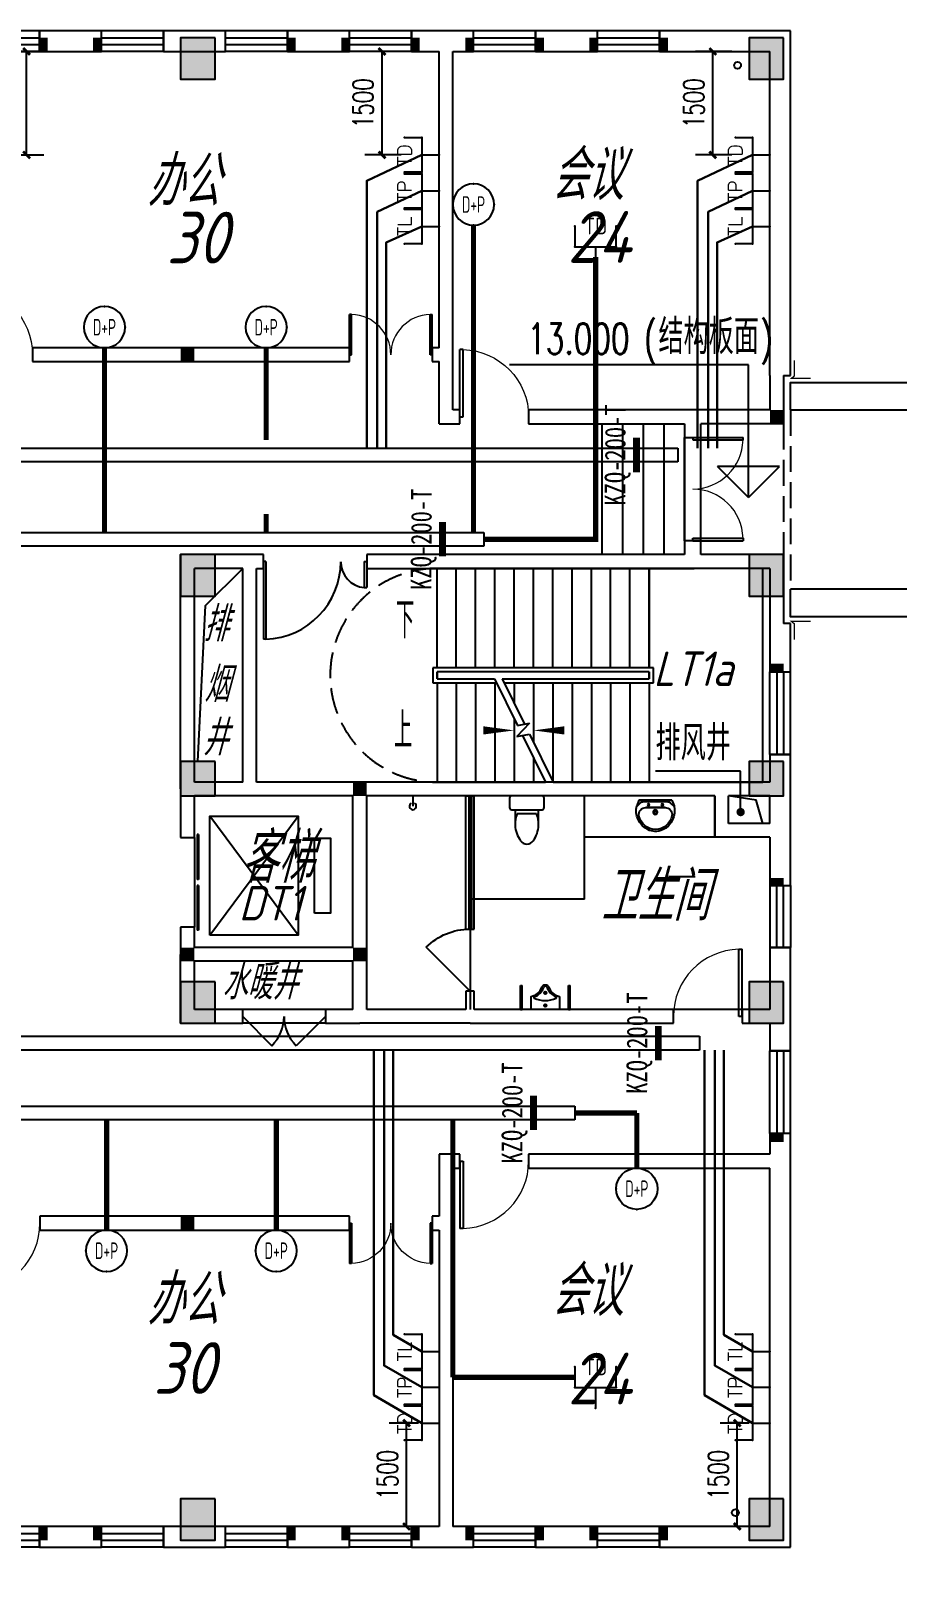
# Model space of a CAD drawing. Extents: x 1398449 to 2142961, y 256969 to 1032940.
# Drawn here: x 1615867 to 1628439, y 438842 to 461205 of the extents above; entities that cross this region are included whole.
import ezdxf
from ezdxf.enums import TextEntityAlignment as Align

# ---------------------------------------------------------------- set-up
doc = ezdxf.new("R2010")
doc.units = 0
doc.header["$LTSCALE"] = 1500
doc.header["$PDSIZE"] = 50
doc.linetypes.add('__DASH', pattern=[0.35, 0.25, -0.1])
doc.linetypes.add('DASH', pattern=[0.35, 0.25, -0.1])
for name, color, linetype in [('1-建筑底图', 8, 'Continuous'), ('CABLETRAY_PDS', 6, 'Continuous'), ('EQUIP-通讯', 3, 'Continuous'), ('TEL_DIM', 3, 'Continuous'), ('WIRE-综合布线', 5, 'Continuous'), ('光纤点位', 3, 'Continuous'), ('内网桥架', 1, 'Continuous'), ('抗震支吊架', 2, 'Continuous'), ('构造柱', 6, 'Continuous'), ('水', 5, 'Continuous'), ('洁具', 7, 'Continuous'), ('红机电话', 3, 'Continuous'), ('结构柱子', 253, 'Continuous'), ('蓝机电话', 3, 'Continuous')]:
    doc.layers.add(name, color=color, linetype=linetype)
doc.layers.add('内网线路', color=1, linetype='Continuous', lineweight=30)
doc.styles.add('_TCH_DIM', font='SIMPLEX', dxfattribs={"bigfont": 'GBCBIG'})
doc.styles.add('_TCH_DIM_T3', font='SIMPLEX', dxfattribs={"width": 0.705882, "bigfont": 'GBCBIG'})
doc.styles.add('_TEL_ATTDEF', font='GBENOR', dxfattribs={"width": 0.8, "height": 3, "bigfont": 'GBCBIG'})
doc.styles.add('_TEL_DIM', font='SIMPLEX', dxfattribs={"width": 0.8, "height": 3.5, "bigfont": 'HZTXT'})
doc.styles.add('A_DIM', font='simplex.shx', dxfattribs={"width": 0.7, "bigfont": 'gbcbig.shx'})
doc.styles.add('kzcad', font='', dxfattribs={"width": 0.8})
doc.styles.get("Standard").update_dxf_attribs({"font": 'gbeitc.shx', "bigfont": 'gbcbig.shx'})
doc.styles.get('kzcad').set_extended_font_data('SimSun')
doc.linetypes.add('JIEDI', pattern='A,1.25,-0.25,0.25,-0.25,0.625,["/",Standard,S=0.6,R=0,X=0,Y=-0.3],0.625,-0.25,0.25,-0.25', length=4)
doc.dimstyles.new('_TCH_ARCH&&100', dxfattribs={"dimtxt": 297.5, "dimasz": 100, "dimexe": 250, "dimexo": 300, "dimgap": 126.25, "dimtad": 1, "dimdec": 0, "dimzin": 0, "dimdsep": 46, "dimtxsty": '_TCH_DIM_T3', "dimblk": 'ARCHTICK', "dimcen": 0.09, "dimclrt": 7, "dimazin": 2, "dimtfac": 1, "dimtdec": 0, "dimtix": 1, "dimtmove": 2, "dimatfit": 3, "dimfxl": 1, "dimtolj": 1, "dimtzin": 0, "dimarcsym": 0})

# ---------------------------------------------------------------- blocks, each defined once
blk = doc.blocks.new('fgtrgtrghtrh')
at = {"layer": '构造柱', "color": 0}
for points in [[(-325089, 1236625), (-325089, 1236425), (-325209, 1236625), (-325209, 1236425)], [(-324309, 1236625), (-324309, 1236425), (-324429, 1236625), (-324429, 1236425)], [(-321489, 1236625), (-321489, 1236425), (-321609, 1236625), (-321609, 1236425)], [(-320709, 1236625), (-320709, 1236425), (-320829, 1236625), (-320829, 1236425)], [(-319689, 1236625), (-319689, 1236425), (-319809, 1236625), (-319809, 1236425)], [(-318909, 1236625), (-318909, 1236425), (-319029, 1236625), (-319029, 1236425)], [(-317889, 1236625), (-317889, 1236425), (-318009, 1236625), (-318009, 1236425)], [(-317109, 1236625), (-317109, 1236425), (-317229, 1236625), (-317229, 1236425)], [(-316089, 1236625), (-316089, 1236425), (-316209, 1236625), (-316209, 1236425)], [(-323159, 1232125), (-323159, 1231925), (-322959, 1232125), (-322959, 1231925)], [(-314409, 1231225), (-314409, 1231025), (-314609, 1231225), (-314609, 1231025)], [(-314409, 1227425), (-314609, 1227425), (-314409, 1227545), (-314609, 1227545)], [(-320659, 1225825), (-320659, 1225625), (-320459, 1225825), (-320459, 1225625)], [(-314409, 1224312), (-314609, 1224312), (-314409, 1224432), (-314609, 1224432)], [(-323159, 1223425), (-323159, 1223225), (-322959, 1223425), (-322959, 1223225)], [(-320659, 1223425), (-320659, 1223225), (-320459, 1223425), (-320459, 1223225)], [(-314409, 1220605), (-314609, 1220605), (-314409, 1220725), (-314609, 1220725)], [(-323159, 1219525), (-323159, 1219325), (-322959, 1219525), (-322959, 1219325)], [(-325089, 1215025), (-325089, 1214825), (-325209, 1215025), (-325209, 1214825)], [(-324309, 1215025), (-324309, 1214825), (-324429, 1215025), (-324429, 1214825)], [(-321489, 1215025), (-321489, 1214825), (-321609, 1215025), (-321609, 1214825)], [(-320709, 1215025), (-320709, 1214825), (-320829, 1215025), (-320829, 1214825)], [(-319689, 1215025), (-319689, 1214825), (-319809, 1215025), (-319809, 1214825)], [(-318909, 1215025), (-318909, 1214825), (-319029, 1215025), (-319029, 1214825)], [(-317889, 1215025), (-317889, 1214825), (-318009, 1215025), (-318009, 1214825)], [(-317109, 1215025), (-317109, 1214825), (-317229, 1215025), (-317229, 1214825)], [(-316089, 1215025), (-316089, 1214825), (-316209, 1215025), (-316209, 1214825)]]:
    blk.add_solid(points, dxfattribs=at)
blk = doc.blocks.new('A$C737A27E0')
at = {"layer": '结构柱子'}
h = blk.add_hatch(color=6, dxfattribs=at)
h.dxf.hatch_style = 1
h.paths.add_polyline_path([(68150, 21200), (68150, 21800), (67650, 21800), (67650, 21200)])
h = blk.add_hatch(color=6, dxfattribs=at)
h.dxf.hatch_style = 1
h.paths.add_polyline_path([(76400, 21800), (75900, 21800), (75900, 21200), (76400, 21200)])
h = blk.add_hatch(color=6, dxfattribs=at)
h.dxf.hatch_style = 1
h.paths.add_polyline_path([(68150, 14300), (67650, 14300), (67650, 13700), (68150, 13700)])
h = blk.add_hatch(color=6, dxfattribs=at)
h.dxf.hatch_style = 1
h.paths.add_polyline_path([(75900, 13700), (76400, 13700), (76400, 14300), (75900, 14300)])
h = blk.add_hatch(color=6, dxfattribs=at)
h.dxf.hatch_style = 1
h.paths.add_polyline_path([(68150, 11300), (67650, 11300), (67650, 10800), (68150, 10800)])
h = blk.add_hatch(color=6, dxfattribs=at)
h.dxf.hatch_style = 1
h.paths.add_polyline_path([(76400, 11300), (75900, 11300), (75900, 10800), (76400, 10800)])
h = blk.add_hatch(color=6, dxfattribs=at)
h.dxf.hatch_style = 1
h.paths.add_polyline_path([(68150, 8100), (67650, 8100), (67650, 7500), (68150, 7500)])
h = blk.add_hatch(color=6, dxfattribs=at)
h.dxf.hatch_style = 1
h.paths.add_polyline_path([(76400, 7500), (76400, 8100), (75900, 8100), (75900, 7500)])
h = blk.add_hatch(color=6, dxfattribs=at)
h.dxf.hatch_style = 1
h.paths.add_polyline_path([(68150, 0), (68150, 600), (67650, 600), (67650, 0)])
h = blk.add_hatch(color=6, dxfattribs=at)
h.dxf.hatch_style = 1
h.paths.add_polyline_path([(76400, 0), (76400, 600), (75900, 600), (75900, 0)])
at = {"layer": '结构柱子', "color": 6}
for points in [[(68150, 21800), (67650, 21800), (67650, 21200), (68150, 21200)], [(76400, 21800), (75900, 21800), (75900, 21200), (76400, 21200)], [(68150, 14300), (67650, 14300), (67650, 13700), (68150, 13700)], [(76400, 14300), (75900, 14300), (75900, 13700), (76400, 13700)], [(68150, 11300), (67650, 11300), (67650, 10800), (68150, 10800)], [(76400, 11300), (75900, 11300), (75900, 10800), (76400, 10800)], [(68150, 8100), (67650, 8100), (67650, 7500), (68150, 7500)], [(76400, 8100), (75900, 8100), (75900, 7500), (76400, 7500)], [(68150, 600), (67650, 600), (67650, 0), (68150, 0)], [(76400, 600), (75900, 600), (75900, 0), (76400, 0)]]:
    blk.add_lwpolyline(points, close=True, dxfattribs=at)
blk = doc.blocks.new('shui1')
at = {"layer": '水'}
for centre in [(557073, 185838), (557042, 164838)]:
    blk.add_circle(centre, 50, dxfattribs=at)
blk = doc.blocks.new('JB-LinYuTou')
blk.add_line((0, 0), (0, -150))
blk.add_arc((0, -150), 50, 120, 60)
blk = doc.blocks.new('_E6')
for p, q in [((240, 0), (-240, 0)), ((-237, 0), (239, 0)), ((240, 0), (270, -79)), ((-213, -36), (-271, -91)), ((-240, 0), (-270, -79)), ((-179, -23), (181, -23)), ((141, -105), (-141, -105)), ((-141, -105), (141, -105)), ((217, -37), (274, -95))]:
    blk.add_line(p, q)
for centre, radius in [((-99, -65), 16.3), ((2, -172), 31.6), ((2, -172), 23), ((101, -65), 16.3)]:
    blk.add_circle(centre, radius)
for centre, radius, start, end in [((28, -152), 307, 166.1751, 244.7296), ((-141, -205), 100, 90, 190.5602), ((0, -179), 243, 190.5602, 349.4398), ((-179, -73), 50, 90, 133.181), ((-28, -152), 307, 297.0639, 13.8249), ((141, -205), 100, 349.4398, 90), ((181, -73), 50, 44.5607, 90), ((0, -201), 250, 245.8071, 296.4628), ((28, -152), 307, 266.589, 266.5936)]:
    blk.add_arc(centre, radius, start, end)
at = {"width": 0.8, "flags": 9}
for tag in ['XSIZE', 'YSIZE']:
    blk.add_attdef(tag, (0, 0), '', height=0.5, dxfattribs=at)
blk = doc.blocks.new('$DorLib2D$00000001')
for p, q in [((0.45, 0.975), (0.5, 0.975)), ((0.45, 0), (0.45, 0.975)), ((0.5, 0), (0.5, 0.975)), ((0.5, 0), (0.45, 0))]:
    blk.add_line(p, q)
at = {"lineweight": 13}
blk.add_arc((0.475, 0), 0.975, 91.4693, 180, dxfattribs=at)
blk = doc.blocks.new('$DorLib2D$00000225')
at = {"color": 0}
for p, q in [((0.475, -0.001), (0.475, 0.752)), ((0.475, 0.752), (0.5, 0.752)), ((0.5, -0.001), (0.5, 0.752)), ((-0.5, 0), (-0.5, 0.252)), ((-0.475, 0.252), (-0.5, 0.252)), ((-0.475, 0), (-0.475, 0.252)), ((-0.475, 0), (-0.5, 0)), ((0.475, -0.001), (0.5, -0.001))]:
    blk.add_line(p, q, dxfattribs=at)
for centre, radius, start, end in [((0.505, -0.002), 0.755, 92.2493, 179.7238), ((-0.501, 0.003), 0.251, 359.7899, 84.0974)]:
    blk.add_arc(centre, radius, start, end, dxfattribs=at)
blk = doc.blocks.new('$DorLib2D$00000002')
for p, q in [((-0.5, 0), (-0.5, 0.4875)), ((-0.475, 0.4875), (-0.5, 0.4875)), ((-0.475, 0), (-0.475, 0.4875)), ((0.475, 0), (0.475, 0.4875)), ((0.475, 0.4875), (0.5, 0.4875)), ((0.5, 0), (0.5, 0.4875)), ((-0.5, 0), (-0.475, 0)), ((0.5, 0), (0.475, 0))]:
    blk.add_line(p, q)
at = {"lineweight": 13}
for centre, start, end in [((-0.4875, 0), 0, 88.53072), ((0.4875, 0), 91.46928, 180)]:
    blk.add_arc(centre, 0.4875, start, end, dxfattribs=at)
blk = doc.blocks.new('$plan$00002826')
at = {"layer": '洁具', "color": 7}
blk.add_line((-260, -140), (-260, 140), dxfattribs=at)
at = {"layer": '洁具'}
blk.add_line((-200, 170), (-200, -170), dxfattribs=at)
blk.add_lwpolyline([(-650, 92, 0.537872), (-650, -92, 0.149947), (-430, -170), (-200, -170), (-200, -220, 0.414214), (-170, -250), (-30, -250, 0.414214), (0, -220), (0, 220, 0.414214), (-30, 250), (-170, 250, 0.414214), (-200, 220), (-200, 170), (-430, 170, 0.149947)], format="xyb", close=True, dxfattribs=at)
at = {"layer": '洁具', "color": 7}
for centre, start, end in [((-413, -227), 67.4505, 91.4725), ((-413, 227), 268.6339, 292.5495)]:
    blk.add_arc(centre, 398, start, end, dxfattribs=at)
blk = doc.blocks.new('$TCHSYS$WIN2D')
for p, q in [((-0.5, 0.5), (0.5, 0.5)), ((-0.5, 0.5), (-0.5, -0.5)), ((0.5, 0.5), (0.5, -0.5)), ((0.5, 0.167), (-0.5, 0.167)), ((0.5, -0.167), (-0.5, -0.167)), ((-0.5, -0.5), (0.5, -0.5))]:
    blk.add_line(p, q)
blk = doc.blocks.new('$DorLib2D$00000116')
at = {"color": 0}
for p, q in [((-0.5, 0), (-0.146, 0.354)), ((0.5, 0), (0.146, 0.354))]:
    blk.add_line(p, q, dxfattribs=at)
for centre, start, end in [((-0.5, 0), 0, 45), ((0.5, 0), 135, 180)]:
    blk.add_arc(centre, 0.5, start, end, dxfattribs=at)
blk = doc.blocks.new('$DORLIB2D$00000127')
at = {"color": 0}
for points in [[(-0.533, 0.795), (-0.533, 0.69)], [(-0.033, 0.795), (-0.533, 0.795)], [(-0.033, 0.69), (-0.533, 0.69)], [(-0.033, 0.795), (-0.033, 0.69)], [(0.533, 0.795), (0.033, 0.795)], [(0.033, 0.795), (0.033, 0.69)], [(0.533, 0.69), (0.033, 0.69)], [(0.533, 0.795), (0.533, 0.69)], [(0.5, 0.5), (-0.5, 0.5)]]:
    blk.add_lwpolyline(points, dxfattribs=at)
blk = doc.blocks.new('$lvtry$00000222')
at = {"color": 0, "elevation": 0}
blk.add_lwpolyline([(-205, -191), (-205, 0), (205, 0), (205, -191, 0.268068), (51, -323, -0.317765), (0, -360, -0.317765), (-51, -323, 0.268068)], format="xyb", close=True, dxfattribs=at)
at = {"color": 0}
for centre in [(0, -60, 0), (0, -242, 0)]:
    blk.add_circle(centre, 20, dxfattribs=at)
for centre, radius, start, end in [((-152, -175, 0), 10, 114.1084, 248.1394), ((5, -526, 0), 395, 66.6675, 114.1084), ((-243, -401, 0), 233, 19.2639, 68.1394), ((243, -401, 0), 233, 110.4941, 160.7361), ((158, -173, 0), 10, 290.4941, 66.6675), ((0, -316, 0), 24, 199.2639, 269.4998), ((0, -316, 0), 24, 270.5002, 340.7361)]:
    blk.add_arc(centre, radius, start, end, dxfattribs=at)
for p in [(0, -60, 0), (0, -242, 0)]:
    blk.add_point(p, dxfattribs=at)
blk = doc.blocks.new('$DorLib2D$00000114')
at = {"color": 0}
blk.add_line((0.5, 0), (-0.207, 0.707), dxfattribs=at)
blk.add_arc((0.5, 0), 1, 135, 180, dxfattribs=at)
blk = doc.blocks.new('1-四层建筑底图')
at = {"layer": '1-建筑底图'}
for p, q in [((99800, 38600), (98900, 38600)), ((98900, 38600), (98900, 38300)), ((99800, 38300), (99800, 38600)), ((101600, 38600), (100700, 38600)), ((100700, 38600), (100700, 38300)), ((101600, 38300), (101600, 38600)), ((103400, 38600), (102500, 38600)), ((102500, 38600), (102500, 38300)), ((103400, 38300), (103400, 38600)), ((104800, 38600), (104300, 38600)), ((104300, 38600), (104300, 38300)), ((105200, 38600), (104800, 38600)), ((105200, 38300), (105200, 38600)), ((107000, 38600), (106100, 38600)), ((106100, 38600), (106100, 38300)), ((107000, 38300), (107000, 38600)), ((109800, 38600), (107900, 38600)), ((107900, 38600), (107900, 38300)), ((109800, 33600), (109800, 38600)), ((98900, 38300), (99800, 38300)), ((100700, 38300), (101600, 38300)), ((102500, 38300), (103400, 38300)), ((104300, 38300), (104700, 38300)), ((104700, 34000), (104700, 38300)), ((104900, 38300), (105200, 38300)), ((104900, 33900), (104900, 38300)), ((106100, 38300), (107000, 38300)), ((107900, 38300), (109500, 38300)), ((109500, 33600), (109500, 38300)), ((103400, 34000), (98800, 34000)), ((98800, 34000), (98800, 33800)), ((103400, 33800), (103400, 34000)), ((104700, 34000), (104600, 34000)), ((104600, 34000), (104600, 33800)), ((98800, 33800), (103400, 33800)), ((104600, 33800), (104700, 33800)), ((104700, 32900), (104700, 33800)), ((104900, 33100), (104900, 33900)), ((109190.7, 33751.8), (105723.2, 33751.8)), ((109190.7, 31828.3), (109190.7, 33751.8)), ((109500, 33600), (109500, 33100)), ((109700, 33600), (109700, 32900)), ((109700, 33600), (109800, 33600)), ((105000, 33100), (104900, 33100)), ((105000, 32900), (105000, 33100)), ((108400, 33100), (106000, 33100)), ((106000, 33100), (106000, 32900)), ((109500, 33100), (108400, 33100)), ((104700, 32900), (105000, 32900)), ((106000, 32900), (108260, 32900)), ((107060, 32900), (107060, 31000)), ((107360, 32900), (107360, 31000)), ((107660, 32900), (107660, 31000)), ((107960, 32900), (107960, 31000)), ((108260, 32900), (108260, 31000)), ((108260, 32900), (108260, 32701.1)), ((108500, 32701.1), (108500, 32900)), ((109700, 32900), (108500, 32900)), ((108260, 32701.1), (108500, 32701.1)), ((108260, 31201.1), (108260, 32701.1)), ((108500, 31201.1), (108500, 32701.1)), ((109190.7, 31828.3), (108740.7, 32278.3)), ((109640.7, 32278.3), (108740.7, 32278.3)), ((109190.7, 31828.3), (109640.7, 32278.3)), ((108500, 31201.1), (108260, 31201.1)), ((108260, 31201.1), (108260, 31000)), ((108500, 31000), (108500, 31201.1)), ((101950, 31000), (100950, 31000)), ((100950, 27600), (100950, 31000)), ((102150, 31000), (101950, 31000)), ((102150, 30800), (102150, 31000)), ((108260, 31000), (103650, 31000)), ((103650, 31000), (103650, 30800)), ((109700, 31000), (108500, 31000)), ((109700, 31000), (109700, 30000)), ((101850, 30800), (101150, 30800)), ((101150, 27700), (101150, 30800)), ((101850, 27700), (101850, 30800)), ((102050, 30800), (102150, 30800)), ((102050, 27700), (102050, 30800)), ((103650, 30800), (108400, 30800)), ((107750, 30800), (104670, 30800)), ((104670, 29360), (104670, 30800)), ((104950, 29360), (104950, 30800)), ((105230, 29360), (105230, 30800)), ((105510, 29360), (105510, 30800)), ((105790, 29360), (105790, 30800)), ((106070, 29360), (106070, 30800)), ((106350, 29360), (106350, 30800)), ((106630, 29360), (106630, 30800)), ((106910, 29360), (106910, 30800)), ((107190, 29360), (107190, 30800)), ((107470, 29360), (107470, 30800)), ((107750, 29360), (107750, 30800)), ((109400, 30800), (107750, 30800)), ((107750, 30800), (107750, 29360)), ((109500, 30800), (108400, 30800)), ((109400, 27700), (109400, 30800)), ((109500, 30800), (109500, 30000)), ((109500, 30000), (109500, 29300)), ((109800, 30000), (109700, 30000)), ((109800, 29300), (109800, 30000)), ((104610, 29360), (104610, 29140)), ((107810, 29360), (104610, 29360)), ((107750, 29300), (104670, 29300)), ((104670, 29300), (104670, 29200)), ((107750, 29300), (104670, 29300)), ((104670, 29200), (104670, 29300)), ((107750, 29200), (107750, 29300)), ((107750, 29300), (107750, 29200)), ((107810, 29140), (107810, 29360)), ((109500, 29300), (109800, 29300)), ((104610, 29140), (105534.8, 29140)), ((104670, 29200), (105505.3, 29200)), ((104670, 29200), (105505.3, 29200)), ((104670, 29140), (104670, 27700)), ((104950, 29140), (104950, 27700)), ((105230, 29140), (105230, 27700)), ((105505.3, 29200), (105839.6, 28520.6)), ((105510, 29140), (105510, 27700)), ((105616.8, 29200), (107750, 29200)), ((105616.8, 29200), (105941.1, 28540.7)), ((105616.8, 29200), (107750, 29200)), ((105646.3, 29140), (107810, 29140)), ((105790, 29140), (105790, 28847.9)), ((106070, 29140), (106070, 28278.7)), ((106350, 29140), (106350, 27709.5)), ((106630, 29140), (106630, 27700)), ((106910, 29140), (106910, 27700)), ((107190, 29140), (107190, 27700)), ((107470, 29140), (107470, 27700)), ((107750, 29140), (107750, 27700)), ((107750, 29140), (107750, 27700)), ((105790, 28621.3), (105790, 27700)), ((106014.6, 28555.2), (105828.4, 28361.1)), ((105839.6, 28520.6), (106014.6, 28555.2)), ((105828.4, 28361.1), (106011.6, 28397.3)), ((105910.1, 28377.2), (106243.2, 27700)), ((106011.6, 28397.3), (106354.7, 27700)), ((106070, 28052.1), (106070, 27700)), ((109800, 28100), (109500, 28100)), ((109500, 28100), (109500, 27700)), ((109800, 27600), (109800, 28100)), ((109075.9, 27856.2), (107840.8, 27856.2)), ((109075.9, 27265), (109075.9, 27856.2)), ((100950, 27600), (100950, 26894.4)), ((101850, 27700), (101150, 27700)), ((103550, 27700), (102050, 27700)), ((105150, 27700), (103550, 27700)), ((104670, 27700), (106243.2, 27700)), ((108800, 27700), (105150, 27700)), ((106354.7, 27700), (107750, 27700)), ((107750, 27700), (109400, 27700)), ((109500, 27700), (108800, 27700)), ((109800, 27000), (109800, 27600)), ((101950, 27500), (101150, 27500)), ((101150, 26894.4), (101150, 27500)), ((103450, 27500), (101950, 27500)), ((103450, 25300), (103450, 27500)), ((103650, 25200), (103650, 27500)), ((105090, 27500), (103650, 27500)), ((105210, 27500), (105090, 27500)), ((105150, 27500), (105150, 24400)), ((108700, 27500), (105210, 27500)), ((106810, 26000), (106810, 27500)), ((108700, 26900), (108700, 27500)), ((108900, 27100), (108900, 27500)), ((109500, 27500), (108900, 27500)), ((109500, 27100), (109500, 27500)), ((102655, 25478.4), (101375, 27204.8)), ((101375, 25478.4), (102655, 27204.8)), ((109500, 27100), (108900, 27100)), ((100950, 26894.4), (101150, 26894.4)), ((109500, 26900), (108700, 26900)), ((109500, 26900), (109500, 26200)), ((109800, 26200), (109800, 27000)), ((108414.5, 26327.8), (108030.1, 26327.8)), ((109500, 26200), (109800, 26200)), ((106810, 26000), (105150, 26000)), ((101150, 25594.4), (100950, 25594.4)), ((100950, 25594.4), (100950, 25200)), ((101150, 25300), (101150, 25594.4)), ((103450, 25300), (101150, 25300)), ((109800, 25300), (109500, 25300)), ((109500, 25300), (109500, 24400)), ((109800, 24300), (109800, 25300)), ((100950, 24200), (100950, 25200)), ((101150, 24400), (101150, 25100)), ((103450, 25100), (101150, 25100)), ((103450, 24400), (103450, 25100)), ((103650, 24400), (103650, 25200)), ((105210, 24668.1), (105090, 24668.1)), ((105090, 24668.1), (105090, 24400)), ((105210, 24400), (105210, 24668.1)), ((105879.4, 24400), (105879.4, 24750)), ((105879.4, 24750), (105904.4, 24750)), ((105904.4, 24400), (105904.4, 24750)), ((106579.4, 24400), (106579.4, 24750)), ((106579.4, 24750), (106604.4, 24750)), ((106604.4, 24400), (106604.4, 24750)), ((101850, 24400), (101150, 24400)), ((103050, 24400), (101850, 24400)), ((101850, 24200), (101850, 24400)), ((103450, 24400), (103050, 24400)), ((103050, 24400), (103050, 24200)), ((105090, 24400), (103650, 24400)), ((108100, 24400), (105210, 24400)), ((105879.4, 24400), (105904.4, 24400)), ((106579.4, 24400), (106604.4, 24400)), ((108100, 24200), (108100, 24400)), ((109100, 24400), (108100, 24400)), ((109500, 24400), (109100, 24400)), ((109100, 24400), (109100, 24200)), ((100950, 24200), (101850, 24200)), ((103050, 24200), (101850, 24200)), ((103050, 24200), (103550, 24200)), ((105150, 24200), (103550, 24200)), ((105150, 24200), (108100, 24200)), ((109100, 24200), (109500, 24200)), ((109500, 24200), (109500, 23800)), ((109800, 23800), (109800, 24300)), ((109500, 23800), (109800, 23800)), ((109800, 22600), (109500, 22600)), ((109500, 22600), (109500, 22300)), ((109800, 22200), (109800, 22600)), ((105000, 22300), (104700, 22300)), ((104700, 22300), (104700, 21400)), ((105000, 22100), (105000, 22300)), ((109500, 22300), (106000, 22300)), ((106000, 22300), (106000, 22100)), ((109800, 16600), (109800, 22200)), ((104900, 22100), (105000, 22100)), ((104900, 22100), (104900, 21300)), ((106000, 22100), (109500, 22100)), ((109500, 16900), (109500, 22100)), ((103400, 21400), (98907.9, 21400)), ((98907.9, 21400), (98907.9, 21200)), ((103400, 21200), (103400, 21400)), ((104700, 21400), (104600, 21400)), ((104600, 21400), (104600, 21200)), ((104900, 21300), (104900, 16900)), ((98907.9, 21200), (103400, 21200)), ((104600, 21200), (104700, 21200)), ((104700, 21200), (104700, 16900)), ((99800, 16900), (98900, 16900)), ((98900, 16900), (98900, 16600)), ((99800, 16600), (99800, 16900)), ((101600, 16900), (100700, 16900)), ((100700, 16900), (100700, 16600)), ((101600, 16600), (101600, 16900)), ((103400, 16900), (102500, 16900)), ((102500, 16900), (102500, 16600)), ((103400, 16600), (103400, 16900)), ((104700, 16900), (104300, 16900)), ((104300, 16900), (104300, 16600)), ((105200, 16900), (104900, 16900)), ((105200, 16600), (105200, 16900)), ((107000, 16900), (106100, 16900)), ((106100, 16900), (106100, 16600)), ((107000, 16600), (107000, 16900)), ((109500, 16900), (107900, 16900)), ((107900, 16900), (107900, 16600)), ((98900, 16600), (99800, 16600)), ((100700, 16600), (101600, 16600)), ((102500, 16600), (103400, 16600)), ((104300, 16600), (104800, 16600)), ((104800, 16600), (105200, 16600)), ((106100, 16600), (107000, 16600)), ((107900, 16600), (109800, 16600))]:
    blk.add_line(p, q, dxfattribs=at)
at = {"layer": '1-建筑底图', "linetype": '__DASH'}
for p, q in [((109800, 33100), (109800, 30500)), ((109700, 32900), (109700, 31000))]:
    blk.add_line(p, q, dxfattribs=at)
at = {"layer": '1-建筑底图'}
for points in [[(109800, 33100), (118000, 33100), (118000, 38200), (132800, 38200)], [(109800, 33100), (109800, 33500), (118000, 33500)], [(109800, 33100), (109800, 33100), (118000, 33100)], [(101200, 28000), (101311.2, 30264.2), (101850, 30800)], [(117500, 30100), (109800, 30100), (109800, 30500)], [(140700, 30100), (140700, 2300), (118000, 2300), (118000, 10100), (117500, 10100), (117500, 12750), (118000, 12750), (118000, 27753.2), (117500, 27753.2), (117500, 30500), (109800, 30500), (109800, 30500)], [(108700, 27500), (108700, 26900), (106810, 26900), (106810, 27500)], [(109400, 27100), (109303.8, 27439.8), (108900, 27500)]]:
    blk.add_lwpolyline(points, dxfattribs=at)
at = {"layer": '1-建筑底图', "const_width": 20}
for points in [[(109856.1, 33821.1), (109856.1, 33594.1), (109812.8, 33556.6), (109856.1, 33556.7), (110092.1, 33556.7)], [(109856.1, 29768), (109856.1, 29994.9), (109812.8, 30032.5), (109856.1, 30032.4), (110092.1, 30032.4)]]:
    blk.add_lwpolyline(points, dxfattribs=at)
at = {"layer": '1-建筑底图'}
for points in [[(104530, 30050, 0, 0, 0), (108575, 30050, 0, 0, 0), (108575, 28450, 0, 0, 0), (106070, 28450, 0, 120, 0), (106520, 28450, 0, 0, 0)], [(104530, 28450, 0, 0, 0), (105790, 28450, 0, 120, 0), (105340, 28450, 0, 0, 0)]]:
    blk.add_lwpolyline(points, format="xyseb", dxfattribs=at)
at = {"layer": '1-建筑底图', "const_width": 60}
blk.add_lwpolyline([(109075.9, 27235, 1), (109075.9, 27295, 1)], format="xyb", close=True, dxfattribs=at)
at = {"layer": '1-建筑底图'}
for points in [[(101375, 25478.4), (101375, 27204.8), (102655, 27204.8), (102655, 25478.4)], [(102890, 25798.4), (102890, 26884.8), (103125, 26884.8), (103125, 25798.4)]]:
    blk.add_lwpolyline(points, close=True, dxfattribs=at)
at = {"layer": '1-建筑底图', "color": 9, "linetype": 'DASH'}
blk.add_arc((104670, 29250), 1550, 90, 270, dxfattribs=at)
at = {"layer": '1-建筑底图'}
for name, p in [('fgtrgtrghtrh', (424109.4, -1198125)), ('A$C737A27E0', (33300, 16700)), ('shui1', (-448041.7, -147737.7)), ('JB-LinYuTou', (104320, 27500))]:
    blk.add_blockref(name, p, dxfattribs=at)
for name, p, xscale, yscale, zscale, rotation in [('$TCHSYS$WIN2D', (98450, 38450), 900, 300, 900, 180), ('$TCHSYS$WIN2D', (100250, 38450), 900, 300, 900, 180), ('$TCHSYS$WIN2D', (102050, 38450), 900, 300, 900, 180), ('$TCHSYS$WIN2D', (103850, 38450), 900, 300, 900, 180), ('$TCHSYS$WIN2D', (105650, 38450), 900, 300, 900, 180), ('$TCHSYS$WIN2D', (107450, 38450), 900, 300, 900, 180), ('$DorLib2D$00000001', (98300, 33900), 1000, -1000, 1000, 180), ('$DorLib2D$00000002', (104000, 33900), -1200, -1200, -1200, 180), ('$DorLib2D$00000001', (105500, 33000), 1000, -1000, 1000, 180), ('$DorLib2D$00000002', (108380, 31951.1), -1500, -1500, -1500, 90), ('$DorLib2D$00000225', (102900, 30900), 1500, 1500, 200, 180), ('$TCHSYS$WIN2D', (109650, 28700), 1200, 300, 1200, 90), ('$TCHSYS$WIN2D', (105150, 26534), 1931.930024386034, 120, 1931.930024386034, 90), ('$DORLIB2D$00000127', (101050, 26244.4), 1300, -200, 200, 90), ('$TCHSYS$WIN2D', (109650, 25750), -900, 300, -900, 90), ('$DorLib2D$00000114', (105150, 25118.1), -900, 900, -900, 90), ('$DorLib2D$00000001', (108600, 24300), -1000, -1000, -1000, 180.0000000000007), ('$DorLib2D$00000116', (102450, 24300), 1200, 1200, 200, 180.0000000000027), ('$TCHSYS$WIN2D', (109650, 23200), 1200, -300, 1200, 90), ('$DorLib2D$00000001', (105500, 22200), 1000, 1000, 1000, 180), ('$DorLib2D$00000001', (98407.9, 21300), 1000, 1000, 1000, 180), ('$DorLib2D$00000002', (104000, 21300), -1200, 1200, -1200, 180)]:
    blk.add_blockref(name, p, dxfattribs=dict(at, xscale=xscale, yscale=yscale, zscale=zscale, rotation=rotation))
for name, p, rotation in [('$plan$00002826', (105974.2, 27500), 90), ('$lvtry$00000222', (106241.9, 24400, 0), 179.999999999212)]:
    blk.add_blockref(name, p, dxfattribs=dict(at, rotation=rotation))
at = {"layer": '1-建筑底图', "xscale": -1}
blk.add_blockref('_E6', (107839.8, 27435.6), dxfattribs=at)
at = {"layer": '1-建筑底图', "xscale": -900, "yscale": -300, "zscale": -900}
for p in [(98450, 16750), (100250, 16750), (102050, 16750), (103850, 16750), (105650, 16750), (107450, 16750)]:
    blk.add_blockref('$TCHSYS$WIN2D', p, dxfattribs=at)
at = {"layer": '1-建筑底图'}
for s, height, p in [('会议', 723.4, (106326.1, 36148.8)), ('办公', 723.4, (100462.2, 36059.7)), ('30', 750, (100744, 35224.9)), ('24', 750, (106563.4, 35233.3)), ('排', 506.4, (101273.5, 29740.9)), ('LT1a', 500, (107808.5, 29094.8)), ('烟', 506.4, (101289.4, 28864.2)), ('井', 506.4, (101265.5, 28090.6)), ('客梯', 723.4, (101824, 26241.5)), ('卫生间', 723.4, (107047, 25690.9)), ('DT1', 500, (101792.6, 25692.9)), ('水暖井', 506.38, (101547.4, 24548.2)), ('办公', 723.4, (100462.2, 19831.4)), ('会议', 723.4, (106326.1, 19958.8)), ('会议', 723.4, (106326.1, 19958.8)), ('30', 750, (100553.6, 18824.3)), ('24', 750, (106567.5, 18670.1))]:
    blk.add_text(s, height=height, dxfattribs=at).set_placement(p)
at = {"layer": '1-建筑底图', "color": 7}
for s, height, style, width, p in [('(', 446.2, '_TCH_DIM', 0.705882, (107673.2, 33909.3)), (')', 446.2, '_TCH_DIM', 0.705882, (109357.7, 33909.3)), ('13.000', 446.25, '_TCH_DIM', 0.705882, (105978.2, 33909.3)), ('下', 525, 'A_DIM', 0.7, (104074.4, 29787.5)), ('上', 525, 'A_DIM', 0.7, (104045.5, 28187.5))]:
    blk.add_text(s, height=height, dxfattribs=dict(at, style=style, width=width)).set_placement(p)
at = {"layer": '1-建筑底图', "color": 7, "style": '_TCH_DIM'}
for s, p in [('结构板面', (107883.2, 33909.3)), ('排风井', (107840.8, 28013.7))]:
    blk.add_text(s, height=506.38, dxfattribs=at).set_placement(p)
blk = doc.blocks.new('$equip_U$00000080(win7-PC-hzk)')
blk.add_circle((0, 0.5), 0.5)
for p in [(0, 0.999), (-0.5, 0.5), (0.5, 0.5)]:
    blk.add_point(p)
at = {"color": 7, "style": '_TEL_DIM', "width": 0.7}
blk.add_attdef('$TEXT$', text='', height=0.4, dxfattribs=at).set_placement((0, 0.5), align=Align.MIDDLE_CENTER)
at = {"color": 7, "style": '_TEL_DIM', "flags": 1}
for tag in ['A', 'REMARK']:
    blk.add_attdef(tag, text='', height=0.00002, dxfattribs=at).set_placement((0, 0), align=Align.MIDDLE_CENTER)
blk = doc.blocks.new('$equip$00002670')
for p, q in [((-0.5, 0.499), (-0.5, 0.999)), ((0.5, 0.999), (0.5, 0.499)), ((0.5, 0.499), (-0.5, 0.499)), ((0, 0.5), (0, 0))]:
    blk.add_line(p, q)
for p in [(-0.5, 0.999), (0.5, 0.999), (-0.5, 0.499), (0.5, 0.499), (0, 0)]:
    blk.add_point(p)
at = {"color": 7, "style": '_TEL_DIM'}
blk.add_attdef('$TEXT$', text='', height=0.4, dxfattribs=at).set_placement((0, 0.999), align=Align.MIDDLE_CENTER)
at = {"color": 7, "style": '_TEL_DIM', "flags": 1}
blk.add_attdef('A', text='', height=0.000025, dxfattribs=at).set_placement((0, 0), align=Align.MIDDLE_CENTER)
blk = doc.blocks.new('$equip$00001867')
for p, q in [((-0.5, 0.499), (-0.5, 0.999)), ((0.5, 0.999), (0.5, 0.499)), ((0.5, 0.499), (-0.5, 0.499)), ((0, 0.5), (0, 0))]:
    blk.add_line(p, q)
for p in [(-0.5, 0.999), (0.5, 0.999), (-0.5, 0.499), (0.5, 0.499), (0, 0)]:
    blk.add_point(p)
at = {"color": 7, "style": '_TEL_DIM'}
blk.add_attdef('$TEXT$', text='', height=0.4, dxfattribs=at).set_placement((0, 0.999), align=Align.MIDDLE_CENTER)
at = {"color": 7, "style": '_TEL_DIM', "flags": 1}
blk.add_attdef('A', text='', height=0.00002, dxfattribs=at).set_placement((0, 0), align=Align.MIDDLE_CENTER)
blk = doc.blocks.new('_ArchTick')
at = {"color": 0, "linetype": 'ByBlock', "const_width": 0.4}
blk.add_lwpolyline([(-0.5, -0.5), (0.5, 0.5)], dxfattribs=at)
blk = doc.blocks.new('*D1050')
at = {"layer": 'Defpoints', "color": 0, "transparency": 16777216}
for p in [(1625763, 460905), (1626341, 460905), (1626341, 459405)]:
    blk.add_point(p, dxfattribs=at)
at = {"layer": 'TEL_DIM', "color": 0, "lineweight": -2, "transparency": 16777216}
for p, q in [((1626041, 460905), (1625513, 460905)), ((1625763, 459405), (1625763, 460905)), ((1626041, 459405), (1625513, 459405))]:
    blk.add_line(p, q, dxfattribs=at)
at = {"layer": 'TEL_DIM', "color": 0, "lineweight": -2, "transparency": 16777216, "xscale": 100, "yscale": 100, "zscale": 100}
for p, rotation in [((1625763, 460905), 90), ((1625763, 459405), 270)]:
    blk.add_blockref('_ArchTick', p, dxfattribs=dict(at, rotation=rotation))
at = {"layer": 'TEL_DIM', "color": 7, "transparency": 16777216, "insert": (1625488, 460155), "char_height": 297.5, "attachment_point": 5, "rotation": 90, "style": '_TCH_DIM_T3'}
blk.add_mtext('\\A1;1500', dxfattribs=at)
blk = doc.blocks.new('*D1051')
at = {"layer": 'Defpoints', "color": 0, "transparency": 16777216}
for p in [(1620963, 460905), (1621541, 460905), (1621541, 459405)]:
    blk.add_point(p, dxfattribs=at)
at = {"layer": 'TEL_DIM', "color": 0, "lineweight": -2, "transparency": 16777216}
for p, q in [((1621241, 460905), (1620713, 460905)), ((1620963, 459405), (1620963, 460905)), ((1621241, 459405), (1620713, 459405))]:
    blk.add_line(p, q, dxfattribs=at)
at = {"layer": 'TEL_DIM', "color": 0, "lineweight": -2, "transparency": 16777216, "xscale": 100, "yscale": 100, "zscale": 100}
for p, rotation in [((1620963, 460905), 90), ((1620963, 459405), 270)]:
    blk.add_blockref('_ArchTick', p, dxfattribs=dict(at, rotation=rotation))
at = {"layer": 'TEL_DIM', "color": 7, "transparency": 16777216, "insert": (1620688, 460155), "char_height": 297.5, "attachment_point": 5, "rotation": 90, "style": '_TCH_DIM_T3'}
blk.add_mtext('\\A1;1500', dxfattribs=at)
blk = doc.blocks.new('*D1059')
at = {"layer": 'Defpoints', "color": 0, "transparency": 16777216}
for p in [(1614791, 460905), (1615805, 460905), (1614791, 459405)]:
    blk.add_point(p, dxfattribs=at)
at = {"layer": 'TEL_DIM', "color": 0, "lineweight": -2, "transparency": 16777216}
for p, q in [((1615091, 460905), (1616055, 460905)), ((1615805, 459405), (1615805, 460905)), ((1615091, 459405), (1616055, 459405))]:
    blk.add_line(p, q, dxfattribs=at)
at = {"layer": 'TEL_DIM', "color": 0, "lineweight": -2, "transparency": 16777216, "xscale": 100, "yscale": 100, "zscale": 100}
for p, rotation in [((1615805, 460905), 90), ((1615805, 459405), 270)]:
    blk.add_blockref('_ArchTick', p, dxfattribs=dict(at, rotation=rotation))
at = {"layer": 'TEL_DIM', "color": 7, "transparency": 16777216, "insert": (1615530, 460155), "char_height": 297.5, "attachment_point": 5, "rotation": 90, "style": '_TCH_DIM_T3'}
blk.add_mtext('\\A1;1500', dxfattribs=at)
blk = doc.blocks.new('*D1064')
at = {"layer": 'Defpoints', "color": 0, "transparency": 16777216}
for p in [(1626118, 441005), (1626591, 441005), (1626591, 439505)]:
    blk.add_point(p, dxfattribs=at)
at = {"layer": 'TEL_DIM', "color": 0, "lineweight": -2, "transparency": 16777216}
for p, q in [((1626291, 441005), (1625868, 441005)), ((1626118, 439505), (1626118, 441005)), ((1626291, 439505), (1625868, 439505))]:
    blk.add_line(p, q, dxfattribs=at)
at = {"layer": 'TEL_DIM', "color": 0, "lineweight": -2, "transparency": 16777216, "xscale": 100, "yscale": 100, "zscale": 100}
for p, rotation in [((1626118, 441005), 90), ((1626118, 439505), 270)]:
    blk.add_blockref('_ArchTick', p, dxfattribs=dict(at, rotation=rotation))
at = {"layer": 'TEL_DIM', "color": 7, "transparency": 16777216, "insert": (1625843, 440255), "char_height": 297.5, "attachment_point": 5, "rotation": 90, "style": '_TCH_DIM_T3'}
blk.add_mtext('\\A1;1500', dxfattribs=at)
blk = doc.blocks.new('*D1065')
at = {"layer": 'Defpoints', "color": 0, "transparency": 16777216}
for p in [(1621318, 441005), (1621791, 441005), (1621791, 439505)]:
    blk.add_point(p, dxfattribs=at)
at = {"layer": 'TEL_DIM', "color": 0, "lineweight": -2, "transparency": 16777216}
for p, q in [((1621491, 441005), (1621068, 441005)), ((1621318, 439505), (1621318, 441005)), ((1621491, 439505), (1621068, 439505))]:
    blk.add_line(p, q, dxfattribs=at)
at = {"layer": 'TEL_DIM', "color": 0, "lineweight": -2, "transparency": 16777216, "xscale": 100, "yscale": 100, "zscale": 100}
for p, rotation in [((1621318, 441005), 90), ((1621318, 439505), 270)]:
    blk.add_blockref('_ArchTick', p, dxfattribs=dict(at, rotation=rotation))
at = {"layer": 'TEL_DIM', "color": 7, "transparency": 16777216, "insert": (1621043, 440255), "char_height": 297.5, "attachment_point": 5, "rotation": 90, "style": '_TCH_DIM_T3'}
blk.add_mtext('\\A1;1500', dxfattribs=at)

msp = doc.modelspace()

# ---------------------------------------------------------------- linework, layer by layer
at = {"layer": 'CABLETRAY_PDS'}
for p, q in [((1592941, 453928.2), (1622441.5, 453928.2)), ((1622441.5, 453928.2), (1622441.5, 453728.2)), ((1622441.5, 453728.2), (1592941, 453728.2)), ((1592941, 445605), (1623760.3, 445605)), ((1623760.3, 445605), (1623760.3, 445405)), ((1623760.3, 445405), (1592941, 445405))]:
    msp.add_line(p, q, dxfattribs=at)
at = {"layer": 'WIRE-综合布线', "linetype": 'Continuous', "const_width": 75}
for points in [[(1622290.6, 453928.2), (1622290.6, 458385.3)], [(1622441.5, 453828.2), (1624063.1, 453828.2), (1624063.1, 457922.4)], [(1616935.1, 453928.2), (1616935.1, 456605)], [(1619281.5, 455266.6), (1619281.5, 456605)], [(1619281.5, 453928.2), (1619281.5, 454196.4)], [(1623760.3, 445505), (1624660.8, 445505)], [(1624660.8, 444705), (1624660.8, 445505)], [(1616966.2, 443805), (1616966.2, 445405)], [(1619428.2, 443805), (1619428.2, 445405)], [(1621990.9, 441669.1), (1621990.9, 445405)], [(1621990.9, 441669.1), (1623763.1, 441669.1)]]:
    msp.add_lwpolyline(points, dxfattribs=at)
at = {"layer": '内网桥架'}
for p, q in [((1593710.1, 455150.4), (1625255.8, 455150.4)), ((1625255.8, 455150.4), (1625255.8, 454950.4)), ((1625255.8, 454950.4), (1593710.1, 454950.4)), ((1591909.1, 446616.7), (1625572.1, 446616.7)), ((1625572.1, 446616.7), (1625572.1, 446416.7)), ((1625572.1, 446416.7), (1591909.1, 446416.7))]:
    msp.add_line(p, q, dxfattribs=at)
at = {"layer": '内网线路'}
for points in [[(1621541.5, 459405), (1620741.4, 459030.9), (1620741.4, 455150.4)], [(1626341.5, 459405), (1625541.4, 459030.9), (1625541.4, 455150.4)], [(1621541.5, 458881.3), (1620894.4, 458577.4), (1620894.4, 455150.4)], [(1626341.5, 458881.3), (1625694.4, 458577.4), (1625694.4, 455150.4)], [(1621541.5, 458366.7), (1621025.4, 458134.5), (1621025.4, 455150.4)], [(1626341.5, 458366.7), (1625825.4, 458134.5), (1625825.4, 455150.4)], [(1621541.5, 441005), (1620844.9, 441409.3), (1620844.9, 446416.7)], [(1621541.5, 441525), (1620992.6, 441839.2), (1620992.6, 446416.7)], [(1621541.5, 442043.3), (1621123.6, 442286.4), (1621123.6, 446416.7)], [(1626341.5, 441005), (1625644.9, 441409.3), (1625644.9, 446416.7)], [(1626341.5, 441525), (1625792.6, 441839.2), (1625792.6, 446416.7)], [(1626341.5, 442043.3), (1625923.6, 442286.4), (1625923.6, 446416.7)]]:
    msp.add_lwpolyline(points, dxfattribs=at)
at = {"layer": '抗震支吊架', "color": 5, "const_width": 100}
for points in [[(1624655.8, 454800.4), (1624655.8, 455300.4)], [(1624972.1, 446266.7), (1624972.1, 446766.7)]]:
    msp.add_lwpolyline(points, dxfattribs=at)
at = {"layer": '抗震支吊架', "color": 2, "const_width": 100}
for points in [[(1621841.5, 453578.2), (1621841.5, 454078.2)], [(1623160.3, 445255), (1623160.3, 445755)]]:
    msp.add_lwpolyline(points, dxfattribs=at)

# ---------------------------------------------------------------- block references
at = {"layer": '1-建筑底图', "linetype": 'JIEDI'}
msp.add_blockref('1-四层建筑底图', (1517091, 422605), dxfattribs=at)
at = {"layer": 'EQUIP-通讯', "linetype": 'JIEDI'}
ref = msp.add_blockref('$equip_U$00000080(win7-PC-hzk)', (1621990.9, 458685), dxfattribs=dict(at, xscale=-600, yscale=600, zscale=600, rotation=270))
ref.add_attrib('$TEXT$', 'D+P', dxfattribs={"layer": '0', "color": 7, "height": 240, "style": '_TEL_ATTDEF', "width": 0.7}).set_placement((1622290.6, 458685), align=Align.MIDDLE_CENTER)
ref = msp.add_blockref('$equip$00002670', (1624063.1, 457772.5), dxfattribs=dict(at, xscale=-600, yscale=600, zscale=600))
ref.add_attrib('$TEXT$', 'TD', dxfattribs={"layer": '0', "color": 7, "height": 240, "style": '_TEL_ATTDEF'}).set_placement((1624063.1, 458371.9), align=Align.MIDDLE_CENTER)
ref = msp.add_blockref('$equip_U$00000080(win7-PC-hzk)', (1616635.4, 456904.7), dxfattribs=dict(at, xscale=-600, yscale=600, zscale=600, rotation=270))
ref.add_attrib('$TEXT$', 'D+P', dxfattribs={"layer": '0', "color": 7, "height": 240, "style": '_TEL_ATTDEF', "width": 0.7}).set_placement((1616935.1, 456904.7), align=Align.MIDDLE_CENTER)
ref = msp.add_blockref('$equip_U$00000080(win7-PC-hzk)', (1618981.8, 456904.7), dxfattribs=dict(at, xscale=-600, yscale=600, zscale=600, rotation=270))
ref.add_attrib('$TEXT$', 'D+P', dxfattribs={"layer": '0', "color": 7, "height": 240, "style": '_TEL_ATTDEF', "width": 0.7}).set_placement((1619281.5, 456904.7), align=Align.MIDDLE_CENTER)
ref = msp.add_blockref('$equip_U$00000080(win7-PC-hzk)', (1624960.5, 444405.3), dxfattribs=dict(at, xscale=600.0000000000002, yscale=600.0000000000002, zscale=600.0000000000002, rotation=89.99999999999999))
ref.add_attrib('$TEXT$', 'D+P', dxfattribs={"layer": '0', "color": 7, "height": 240, "style": '_TEL_ATTDEF', "width": 0.7}).set_placement((1624660.8, 444405.3), align=Align.MIDDLE_CENTER)
ref = msp.add_blockref('$equip_U$00000080(win7-PC-hzk)', (1617265.9, 443505.3), dxfattribs=dict(at, xscale=-600, yscale=600, zscale=600, rotation=90))
ref.add_attrib('$TEXT$', 'D+P', dxfattribs={"layer": '0', "color": 7, "height": 240, "style": '_TEL_ATTDEF', "width": 0.7}).set_placement((1616966.2, 443505.3), align=Align.MIDDLE_CENTER)
ref = msp.add_blockref('$equip_U$00000080(win7-PC-hzk)', (1619727.9, 443505.3), dxfattribs=dict(at, xscale=-600, yscale=600, zscale=600, rotation=90))
ref.add_attrib('$TEXT$', 'D+P', dxfattribs={"layer": '0', "color": 7, "height": 240, "style": '_TEL_ATTDEF', "width": 0.7}).set_placement((1619428.2, 443505.3), align=Align.MIDDLE_CENTER)
ref = msp.add_blockref('$equip$00002670', (1624063.1, 441219.7), dxfattribs=dict(at, xscale=-600, yscale=600, zscale=600))
ref.add_attrib('$TEXT$', 'TD', dxfattribs={"layer": '0', "color": 7, "height": 240, "style": '_TEL_ATTDEF'}).set_placement((1624063.1, 441819.1), align=Align.MIDDLE_CENTER)
at = {"layer": '光纤点位', "xscale": 500, "yscale": 500, "zscale": 500, "rotation": 90}
for p in [(1621791, 459405), (1626591, 459405), (1621791, 441005), (1626591, 441005)]:
    msp.add_blockref('$equip$00002670', p, dxfattribs=at).add_auto_attribs({'$TEXT$': 'TD'})
at = {"layer": '红机电话', "xscale": 500, "yscale": 500, "zscale": 500, "rotation": 90}
for p in [(1621791, 458881.3), (1626591, 458881.3), (1621791, 441525), (1626591, 441525)]:
    msp.add_blockref('$equip$00001867', p, dxfattribs=at).add_auto_attribs({'$TEXT$': 'TP'})
at = {"layer": '蓝机电话', "xscale": 500, "yscale": 500, "zscale": 500, "rotation": 90}
for p in [(1621791, 458366.7), (1626591, 458366.7), (1621791, 442043.3), (1626591, 442043.3)]:
    msp.add_blockref('$equip$00001867', p, dxfattribs=at).add_auto_attribs({'$TEXT$': 'TL'})

# ---------------------------------------------------------------- texts
at = {"layer": '抗震支吊架', "color": 5, "style": 'kzcad', "width": 0.8}
for p in [(1624495.8, 455050.4), (1624812.1, 446516.7)]:
    msp.add_text('KZQ-200-T', height=300, rotation=89.88539, dxfattribs=at).set_placement(p, align=Align.CENTER)
at = {"layer": '抗震支吊架', "color": 2, "style": 'kzcad', "width": 0.8}
for p in [(1621681.5, 453828.2), (1623000.3, 445505)]:
    msp.add_text('KZQ-200-T', height=300, rotation=89.88539, dxfattribs=at).set_placement(p, align=Align.CENTER)

# ---------------------------------------------------------------- dimensions: what is measured, and where the dimension line sits
at = {"layer": 'TEL_DIM'}
for p1, p2, distance, picture, middle in [((1614791, 459405), (1614791, 460905), -1014, '*D1059', (1615529.9, 460155)), ((1621541.5, 459405), (1621541.5, 460905), 578.5, '*D1051', (1620687.9, 460155)), ((1626341.5, 459405), (1626341.5, 460905), 578.5, '*D1050', (1625487.9, 460155)), ((1621791, 439505), (1621791, 441005), 473.5, '*D1065', (1621042.5, 440255)), ((1626591, 439505), (1626591, 441005), 473.5, '*D1064', (1625842.5, 440255))]:
    dim = msp.add_aligned_dim(p1=p1, p2=p2, distance=distance, dimstyle='_TCH_ARCH&&100', dxfattribs=at)
    dim.commit()
    dim.dimension.update_dxf_attribs({"geometry": picture, "text_midpoint": middle})

doc.saveas('drawing.dxf')
